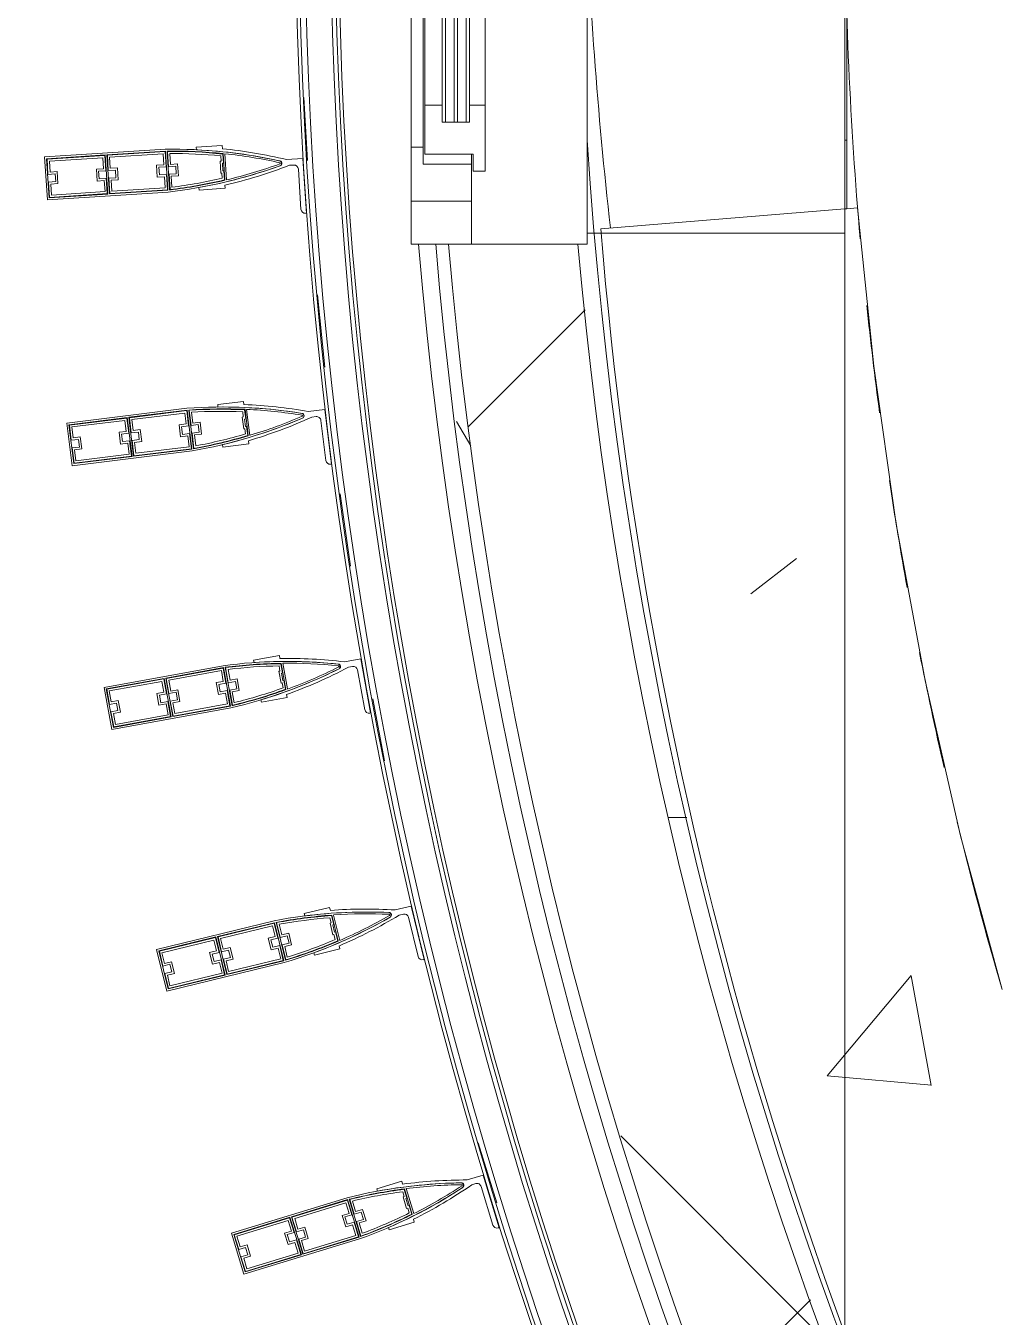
# Model space of a CAD drawing. Header units: millimetres. Extents: x 48966 to 155647, y -43515 to 26217.
# Drawn here: x 56378 to 57515, y -23339 to -21836 of the extents above; entities that cross this region are included whole.
import ezdxf

# ---------------------------------------------------------------- set-up
doc = ezdxf.new("R2010")
doc.units = ezdxf.units.MM
doc.linetypes.add('Осевые', pattern=[6350, 1270, -952.5, 3175, -952.5])
doc.linetypes.add('Сверху', pattern=[793.75, 476.25, -317.5])
for name, color, linetype, lineweight in [('Каркас_Импост', 7, 'Continuous', 9), ('Обобщенные модели', 7, 'Continuous', 9), ('Обобщенные модели-1', 7, 'Continuous', 18), ('Общие ребра', 7, 'Continuous', 9), ('Окна', 7, 'Continuous', 9), ('Окна-2', 7, 'Сверху', 9), ('Оси-2', 7, 'Осевые', 9), ('Остекление', 7, 'Continuous', 9), ('Перекрытия', 7, 'Continuous', 9), ('Стены', 7, 'Continuous', 9), ('Стены-1', 7, 'Continuous', 18), ('Штриховка разреза-1', 7, 'Continuous', 9)]:
    doc.layers.add(name, color=color, linetype=linetype, lineweight=lineweight)
doc.layers.add('Окна-1', color=7, linetype='Continuous', lineweight=9, true_color=0x804000)
pattern_1 = [(0, (0, 0), (812.8, 203.2), [67.056, -542.544, 67.056, -542.544, -3251.2]), (0, (0, 0), (812.8, 203.2), [-1219.2, 67.056, -1152.144, 67.056, -542.544, -1422.4]), (0, (0, 0), (812.8, 203.2), [-3048, 67.056, -339.344, 67.056, -948.944]), (120, (304.8, 101.6), (-582.37636, 602.30545), [67.056, -542.544, 67.056, -542.544, -3251.2]), (120, (304.8, 101.6), (-582.37636, 602.30545), [-1219.2, 67.056, -1152.144, 67.056, -542.544, -1422.4]), (120, (304.8, 101.6), (-582.37636, 602.30545), [-3048, 67.056, -339.344, 67.056, -948.944]), (240, (406.4, 508), (-230.42364, -805.50545), [67.056, -542.544, 67.056, -542.544, -3251.2]), (240, (406.4, 508), (-230.42364, -805.50545), [-1219.2, 67.056, -1152.144, 67.056, -542.544, -1422.4]), (240, (406.4, 508), (-230.42364, -805.50545), [-3048, 67.056, -339.344, 67.056, -948.944])]

# ---------------------------------------------------------------- blocks, each defined once
blk = doc.blocks.new('Обвязочная балка 1 - Обвязочная балка 1-1451838-План 5-го этажа на отм_ _12_600')
at = {"layer": 'Обобщенные модели'}
for p, q in [((56701.4, -21919.7), (56705.8, -21992.9)), ((56717.3, -22149.4), (56725.8, -22233.7)), ((56743.7, -22381), (56755.7, -22465)), ((56782, -22619.4), (56795.3, -22691.8)), ((56904.5, -23136.3), (56926.2, -23206))]:
    blk.add_line(p, q, dxfattribs=at)
for radius, start in [(5146.3, 180.062), (5116.4, 180.0624)]:
    blk.add_arc((61848.8, -21685.3), radius, start, 251.5369, dxfattribs=at)
at = {"layer": 'Обобщенные модели-1'}
for radius, start in [(5157.2, 180.0619), (5153.2, 180.0619), (5111.2, 180.0624), (5107.2, 180.0625)]:
    blk.add_arc((61848.8, -21685.3), radius, start, 251.5369, dxfattribs=at)
blk = doc.blocks.new('Профиль ламели658 - Профиль ламели-1643161-План 5-го этажа на отм_ _12_600')
at = {"layer": 'Обобщенные модели-1'}
for p, q in [((89806.9, 24507.1), (89806.9, 24366.2)), ((89856.9, 24507.1), (89806.9, 24507.1)), ((89809.1, 24436.5), (89809.1, 24504.9)), ((89809.1, 24504.9), (89854.7, 24504.9)), ((89827.4, 24504.4), (89809.6, 24504.4)), ((89809.6, 24504.4), (89809.6, 24437)), ((89812.1, 24439.5), (89812.1, 24501.9)), ((89812.1, 24501.9), (89824.9, 24501.9)), ((89824.9, 24501.9), (89824.9, 24493.5)), ((89827.4, 24496), (89827.4, 24504.4)), ((89854.2, 24504.4), (89836.3, 24504.4)), ((89836.3, 24504.4), (89836.3, 24496)), ((89838.8, 24493.5), (89838.8, 24501.9)), ((89838.8, 24501.9), (89851.7, 24501.9)), ((89851.7, 24501.9), (89851.7, 24439.5)), ((89854.2, 24437), (89854.2, 24504.4)), ((89854.7, 24504.9), (89854.7, 24436.5)), ((89856.9, 24366.2), (89856.9, 24507.1)), ((89824.9, 24493.5), (89838.8, 24493.5)), ((89836.3, 24496), (89827.4, 24496)), ((89809.6, 24437), (89827.4, 24437)), ((89824.9, 24439.5), (89812.1, 24439.5)), ((89838.8, 24447.9), (89824.9, 24447.9)), ((89824.9, 24447.9), (89824.9, 24439.5)), ((89827.4, 24437), (89827.4, 24445.4)), ((89827.4, 24445.4), (89836.3, 24445.4)), ((89836.3, 24445.4), (89836.3, 24437)), ((89836.3, 24437), (89854.2, 24437)), ((89838.8, 24439.5), (89838.8, 24447.9)), ((89851.7, 24439.5), (89838.8, 24439.5)), ((89854.7, 24436.5), (89809.1, 24436.5)), ((89809.1, 24434.6), (89854.7, 24434.6)), ((89809.1, 24366.2), (89809.1, 24434.6)), ((89827.4, 24434.1), (89809.6, 24434.1)), ((89809.6, 24434.1), (89809.6, 24366.7)), ((89812.1, 24369.2), (89812.1, 24431.6)), ((89812.1, 24431.6), (89824.9, 24431.6)), ((89824.9, 24431.6), (89824.9, 24423.2)), ((89824.9, 24423.2), (89838.8, 24423.2)), ((89827.4, 24425.7), (89827.4, 24434.1)), ((89836.3, 24425.7), (89827.4, 24425.7)), ((89854.2, 24434.1), (89836.3, 24434.1)), ((89836.3, 24434.1), (89836.3, 24425.7)), ((89838.8, 24423.2), (89838.8, 24431.6)), ((89838.8, 24431.6), (89851.7, 24431.6)), ((89851.7, 24431.6), (89851.7, 24369.2)), ((89854.2, 24366.7), (89854.2, 24434.1)), ((89854.7, 24434.6), (89854.7, 24366.2)), ((89838.8, 24377.6), (89824.9, 24377.6)), ((89824.9, 24377.6), (89824.9, 24369.2)), ((89838.8, 24369.2), (89838.8, 24377.6)), ((89854.7, 24366.2), (89809.1, 24366.2)), ((89809.1, 24364.3), (89854.6, 24364.3)), ((89809.6, 24366.7), (89827.4, 24366.7)), ((89827.4, 24363.8), (89809.6, 24363.8)), ((89824.9, 24369.2), (89812.1, 24369.2)), ((89827.4, 24366.7), (89827.4, 24375.1)), ((89827.4, 24375.1), (89836.3, 24375.1)), ((89827.4, 24355.4), (89827.4, 24363.8)), ((89836.3, 24375.1), (89836.3, 24366.7)), ((89836.3, 24366.7), (89854.2, 24366.7)), ((89854.2, 24363.8), (89836.3, 24363.8)), ((89836.3, 24363.8), (89836.3, 24355.4)), ((89851.7, 24369.2), (89838.8, 24369.2)), ((89812.2, 24361.3), (89824.9, 24361.3)), ((89824.9, 24361.3), (89824.9, 24352.9)), ((89824.9, 24352.9), (89838.8, 24352.9)), ((89836.3, 24355.4), (89827.4, 24355.4)), ((89838.8, 24352.9), (89838.8, 24361.3)), ((89838.8, 24361.3), (89851.5, 24361.3)), ((89809.8, 24330.1), (89806.9, 24330.1)), ((89806.9, 24330.1), (89806.9, 24299.7)), ((89856.8, 24330.1), (89853.9, 24330.1)), ((89856.8, 24299.7), (89856.8, 24330.1)), ((89824.9, 24302.2), (89818.9, 24302.2)), ((89838.8, 24303.5), (89824.9, 24303.5)), ((89824.9, 24303.5), (89824.9, 24302.2)), ((89838.8, 24302.2), (89838.8, 24303.5)), ((89844.8, 24302.2), (89838.8, 24302.2)), ((89806.9, 24299.7), (89810.5, 24299.7)), ((89847.4, 24299.2), (89816.3, 24299.2)), ((89816.6, 24297.3), (89847.1, 24297.3)), ((89816.8, 24299.7), (89827.4, 24299.7)), ((89827.4, 24299.7), (89827.4, 24301)), ((89827.4, 24301), (89836.3, 24301)), ((89836.3, 24301), (89836.3, 24299.7)), ((89836.3, 24299.7), (89846.9, 24299.7)), ((89853.2, 24299.7), (89856.8, 24299.7)), ((89823.9, 24213.1), (89776.9, 24213.1)), ((89828.9, 24223), (89828.9, 24218.1)), ((89835.9, 24207.1), (89835.9, 24226.3)), ((89771.9, 24208.1), (89771.9, 24207.1)), ((89771.9, 24207.1), (89835.9, 24207.1))]:
    blk.add_line(p, q, dxfattribs=at)
for centre, radius, start, end in [((90380.6, 24394.6), 574.5, 182.8338, 196.2258), ((90380.7, 24394.3), 572.3, 183.0109, 189.5715), ((90380.4, 24395.9), 571.8, 183.2193, 189.6867), ((89283.1, 24394.6), 574.5, 343.7742, 357.1662), ((89283.3, 24395.9), 571.8, 350.3133, 356.7807), ((89283, 24394.3), 572.3, 350.4285, 356.9891), ((90380.5, 24395.6), 569.3, 183.4571, 189.4457), ((89283.2, 24395.6), 569.3, 350.5543, 356.5429), ((90380.6, 24394.6), 574.5, 186.4465, 196.2576), ((89283.1, 24394.6), 574.5, 343.7424, 353.5535), ((90377.1, 24394.6), 574.5, 189.5084, 197.3712), ((90349, 24386.8), 539.8, 189.5428, 196.4344), ((89314.7, 24386.8), 539.8, 343.5656, 350.4572), ((89286.6, 24394.6), 574.5, 342.9661, 350.4916), ((89831.9, 24235.1), 3, 200, 340), ((89831.9, 24234.5), 2.84, 196.2576, 343.7424), ((89831.9, 24234.2), 0.645, 196.4344, 343.5656), ((89776.9, 24208.1), 5, 90, 180), ((89823.9, 24218.1), 5, 270, 0)]:
    blk.add_arc(centre, radius, start, end, dxfattribs=at)
blk = doc.blocks.new('Профиль ламели671 - Профиль ламели-1653248-План 5-го этажа на отм_ _12_600')
at = {"layer": 'Обобщенные модели-1'}
for p, q in [((114616.8, -10340.4), (114514.3, -10437.1)), ((114567, -10390.4), (114616.7, -10343.5)), ((114616.7, -10344.2), (114567.7, -10390.4)), ((114571.2, -10390.5), (114616.6, -10347.7)), ((114616.6, -10347.7), (114625.4, -10357.1)), ((114616.7, -10343.5), (114648, -10376.6)), ((114629, -10357.2), (114616.7, -10344.2)), ((114651.1, -10376.7), (114616.8, -10340.4)), ((114625.4, -10357.1), (114619.3, -10362.8)), ((114619.3, -10362.8), (114628.9, -10372.9)), ((114622.9, -10362.9), (114629, -10357.2)), ((114629, -10369.4), (114622.9, -10362.9)), ((114628.9, -10372.9), (114635, -10367.2)), ((114635.1, -10363.6), (114629, -10369.4)), ((114635, -10367.2), (114643.8, -10376.5)), ((114647.3, -10376.6), (114635.1, -10363.6)), ((114548.7, -10473.4), (114651.1, -10376.7)), ((114648, -10376.6), (114598.3, -10423.6)), ((114598.3, -10422.9), (114647.3, -10376.6)), ((114643.8, -10376.5), (114598.4, -10419.3)), ((114515.9, -10438.7), (114565.6, -10391.7)), ((114565.6, -10392.4), (114516.6, -10438.7)), ((114520.1, -10438.8), (114565.5, -10396)), ((114565.5, -10396), (114574.3, -10405.3)), ((114565.6, -10391.7), (114596.9, -10424.9)), ((114577.8, -10405.4), (114565.6, -10392.4)), ((114598.3, -10423.6), (114567, -10390.4)), ((114567.7, -10390.4), (114579.9, -10403.4)), ((114580, -10399.9), (114571.2, -10390.5)), ((114579.9, -10403.4), (114586, -10397.7)), ((114586.2, -10394.1), (114580, -10399.9)), ((114586, -10397.7), (114592.2, -10404.1)), ((114595.7, -10404.2), (114586.2, -10394.1)), ((114574.3, -10405.3), (114568.2, -10411.1)), ((114568.2, -10411.1), (114577.7, -10421.2)), ((114571.7, -10411.2), (114577.8, -10405.4)), ((114577.8, -10417.6), (114571.7, -10411.2)), ((114583.9, -10411.9), (114577.8, -10417.6)), ((114596.2, -10424.9), (114583.9, -10411.9)), ((114592.2, -10404.1), (114586, -10409.9)), ((114586, -10409.9), (114598.3, -10422.9)), ((114589.6, -10410), (114595.7, -10404.2)), ((114598.4, -10419.3), (114589.6, -10410)), ((114596.9, -10424.9), (114547.1, -10471.8)), ((114547.2, -10471.1), (114596.2, -10424.9)), ((114592.7, -10424.8), (114547.3, -10467.6)), ((114577.7, -10421.2), (114583.8, -10415.4)), ((114583.8, -10415.4), (114592.7, -10424.8)), ((114514.4, -10444.3), (114523.2, -10453.6)), ((114514.5, -10440), (114545.7, -10473.1)), ((114526.7, -10453.7), (114514.5, -10440.7)), ((114547.1, -10471.8), (114515.9, -10438.7)), ((114516.6, -10438.7), (114528.8, -10451.7)), ((114528.9, -10448.1), (114520.1, -10438.8)), ((114535, -10442.4), (114528.9, -10448.1)), ((114544.6, -10452.5), (114535, -10442.4)), ((114523.2, -10453.6), (114517.1, -10459.3)), ((114517.1, -10459.3), (114526.6, -10469.4)), ((114520.6, -10459.4), (114526.7, -10453.7)), ((114526.7, -10465.9), (114520.6, -10459.4)), ((114528.8, -10451.7), (114534.9, -10445.9)), ((114534.9, -10445.9), (114541, -10452.4)), ((114541, -10452.4), (114534.9, -10458.1)), ((114534.9, -10458.1), (114547.2, -10471.1)), ((114538.5, -10458.2), (114544.6, -10452.5)), ((114547.3, -10467.6), (114538.5, -10458.2)), ((114488.1, -10461.9), (114466, -10482.8)), ((114490.1, -10464), (114488.1, -10461.9)), ((114526.6, -10469.4), (114532.7, -10463.7)), ((114532.8, -10460.1), (114526.7, -10465.9)), ((114532.7, -10463.7), (114541.4, -10472.9)), ((114545.1, -10473.1), (114532.8, -10460.1)), ((114466, -10482.8), (114468.5, -10485.4)), ((114493.4, -10512.5), (114472.1, -10489.9)), ((114472.8, -10489.9), (114480.1, -10497.7)), ((114480.2, -10494.1), (114476.1, -10489.7)), ((114471, -10491.5), (114491.8, -10513.6)), ((114480.1, -10497.7), (114481, -10496.8)), ((114481.1, -10493.2), (114480.2, -10494.1)), ((114481, -10496.8), (114487.1, -10503.2)), ((114490.7, -10503.3), (114481.1, -10493.2)), ((114487.1, -10503.2), (114486.2, -10504.1)), ((114486.2, -10504.1), (114493.5, -10511.8)), ((114489.7, -10504.2), (114490.7, -10503.3)), ((114493.9, -10508.6), (114489.7, -10504.2)), ((114500.2, -10519), (114522.4, -10498.2)), ((114522.4, -10498.2), (114520.4, -10496.1)), ((114375.3, -10520.1), (114374.6, -10520.8)), ((114497.8, -10516.4), (114500.2, -10519)), ((114374.6, -10520.8), (114418.5, -10567.4)), ((114414.7, -10554.5), (114382.4, -10520.3)), ((114418.5, -10567.4), (114432.5, -10554.2)), ((114425.4, -10551.3), (114421.7, -10554.7))]:
    blk.add_line(p, q, dxfattribs=at)
for centre, radius, start, end in [((114928.8, -10834.9), 574.5, 136.1738, 149.5658), ((114928.6, -10835.1), 572.3, 136.3509, 142.9115), ((114929.6, -10833.8), 571.8, 136.5593, 143.0267), ((114929.4, -10834.1), 569.3, 136.7971, 142.7857), ((114928.8, -10834.9), 574.5, 139.7865, 149.5976), ((114175.5, -10036.6), 574.5, 297.1142, 310.5062), ((114175.3, -10036.8), 572.3, 303.7685, 310.3291), ((114176.6, -10035.9), 571.8, 303.6533, 310.1207), ((114176.4, -10036.1), 569.3, 303.8943, 309.8829), ((114926.4, -10832.3), 574.5, 142.8484, 150.7112), ((114901.4, -10817.2), 539.8, 142.8828, 149.7744), ((114175.5, -10036.6), 574.5, 297.0824, 306.8935), ((114378.8, -10523.8), 5, 43.34, 133.34), ((114177.9, -10039.2), 574.5, 296.3061, 303.8316), ((114191.6, -10065), 539.8, 296.9056, 303.7972), ((114435.8, -10545.6), 2.84, 149.5976, 297.0824), ((114436.2, -10545.2), 3, 153.34, 293.34), ((114435.5, -10545.8), 0.645, 149.7744, 296.9056), ((114418.3, -10551.1), 5, 223.34, 313.34)]:
    blk.add_arc(centre, radius, start, end, dxfattribs=at)
blk = doc.blocks.new('Профиль ламели675 - Профиль ламели-1653798-План 5-го этажа на отм_ _12_600')
at = {"layer": 'Обобщенные модели-1'}
for p, q in [((114616.8, -10340.4), (114514.3, -10437.1)), ((114567, -10390.4), (114616.7, -10343.5)), ((114616.7, -10344.2), (114567.7, -10390.4)), ((114571.2, -10390.5), (114616.6, -10347.7)), ((114616.6, -10347.7), (114625.4, -10357.1)), ((114616.7, -10343.5), (114648, -10376.6)), ((114629, -10357.2), (114616.7, -10344.2)), ((114651.1, -10376.7), (114616.8, -10340.4)), ((114625.4, -10357.1), (114619.3, -10362.8)), ((114619.3, -10362.8), (114628.9, -10372.9)), ((114622.9, -10362.9), (114629, -10357.2)), ((114629, -10369.4), (114622.9, -10362.9)), ((114628.9, -10372.9), (114635, -10367.2)), ((114635.1, -10363.6), (114629, -10369.4)), ((114635, -10367.2), (114643.8, -10376.5)), ((114647.3, -10376.6), (114635.1, -10363.6)), ((114548.7, -10473.4), (114651.1, -10376.7)), ((114648, -10376.6), (114598.3, -10423.6)), ((114598.3, -10422.9), (114647.3, -10376.6)), ((114643.8, -10376.5), (114598.4, -10419.3)), ((114515.9, -10438.7), (114565.6, -10391.7)), ((114565.6, -10392.4), (114516.6, -10438.7)), ((114520.1, -10438.8), (114565.5, -10396)), ((114565.5, -10396), (114574.3, -10405.3)), ((114565.6, -10391.7), (114596.9, -10424.9)), ((114577.8, -10405.4), (114565.6, -10392.4)), ((114598.3, -10423.6), (114567, -10390.4)), ((114567.7, -10390.4), (114579.9, -10403.4)), ((114580, -10399.9), (114571.2, -10390.5)), ((114579.9, -10403.4), (114586, -10397.7)), ((114586.2, -10394.1), (114580, -10399.9)), ((114586, -10397.7), (114592.2, -10404.1)), ((114595.7, -10404.2), (114586.2, -10394.1)), ((114574.3, -10405.3), (114568.2, -10411.1)), ((114568.2, -10411.1), (114577.7, -10421.2)), ((114571.7, -10411.2), (114577.8, -10405.4)), ((114577.8, -10417.6), (114571.7, -10411.2)), ((114583.9, -10411.9), (114577.8, -10417.6)), ((114596.2, -10424.9), (114583.9, -10411.9)), ((114592.2, -10404.1), (114586, -10409.9)), ((114586, -10409.9), (114598.3, -10422.9)), ((114589.6, -10410), (114595.7, -10404.2)), ((114598.4, -10419.3), (114589.6, -10410)), ((114596.9, -10424.9), (114547.1, -10471.8)), ((114547.2, -10471.1), (114596.2, -10424.9)), ((114592.7, -10424.8), (114547.3, -10467.6)), ((114577.7, -10421.2), (114583.8, -10415.4)), ((114583.8, -10415.4), (114592.7, -10424.8)), ((114514.4, -10444.3), (114523.2, -10453.6)), ((114514.5, -10440), (114545.7, -10473.1)), ((114526.7, -10453.7), (114514.5, -10440.7)), ((114547.1, -10471.8), (114515.9, -10438.7)), ((114516.6, -10438.7), (114528.8, -10451.7)), ((114528.9, -10448.1), (114520.1, -10438.8)), ((114535, -10442.4), (114528.9, -10448.1)), ((114544.6, -10452.5), (114535, -10442.4)), ((114523.2, -10453.6), (114517.1, -10459.3)), ((114517.1, -10459.3), (114526.6, -10469.4)), ((114520.6, -10459.4), (114526.7, -10453.7)), ((114526.7, -10465.9), (114520.6, -10459.4)), ((114528.8, -10451.7), (114534.9, -10445.9)), ((114534.9, -10445.9), (114541, -10452.4)), ((114541, -10452.4), (114534.9, -10458.1)), ((114534.9, -10458.1), (114547.2, -10471.1)), ((114538.5, -10458.2), (114544.6, -10452.5)), ((114547.3, -10467.6), (114538.5, -10458.2)), ((114488.1, -10461.9), (114466, -10482.8)), ((114490.1, -10464), (114488.1, -10461.9)), ((114526.6, -10469.4), (114532.7, -10463.7)), ((114532.8, -10460.1), (114526.7, -10465.9)), ((114532.7, -10463.7), (114541.4, -10472.9)), ((114545.1, -10473.1), (114532.8, -10460.1)), ((114466, -10482.8), (114468.5, -10485.4)), ((114493.4, -10512.5), (114472.1, -10489.9)), ((114472.8, -10489.9), (114480.1, -10497.7)), ((114480.2, -10494.1), (114476.1, -10489.7)), ((114471, -10491.5), (114491.8, -10513.6)), ((114480.1, -10497.7), (114481, -10496.8)), ((114481.1, -10493.2), (114480.2, -10494.1)), ((114481, -10496.8), (114487.1, -10503.2)), ((114490.7, -10503.3), (114481.1, -10493.2)), ((114487.1, -10503.2), (114486.2, -10504.1)), ((114486.2, -10504.1), (114493.5, -10511.8)), ((114489.7, -10504.2), (114490.7, -10503.3)), ((114493.9, -10508.6), (114489.7, -10504.2)), ((114500.2, -10519), (114522.4, -10498.2)), ((114522.4, -10498.2), (114520.4, -10496.1)), ((114375.3, -10520.1), (114374.6, -10520.8)), ((114497.8, -10516.4), (114500.2, -10519)), ((114374.6, -10520.8), (114418.5, -10567.4)), ((114414.7, -10554.5), (114382.4, -10520.3)), ((114418.5, -10567.4), (114432.5, -10554.2)), ((114425.4, -10551.3), (114421.7, -10554.7))]:
    blk.add_line(p, q, dxfattribs=at)
for centre, radius, start, end in [((114928.8, -10834.9), 574.5, 136.1738, 149.5658), ((114928.6, -10835.1), 572.3, 136.3509, 142.9115), ((114929.6, -10833.8), 571.8, 136.5593, 143.0267), ((114929.4, -10834.1), 569.3, 136.7971, 142.7857), ((114928.8, -10834.9), 574.5, 139.7865, 149.5976), ((114175.5, -10036.6), 574.5, 297.1142, 310.5062), ((114175.3, -10036.8), 572.3, 303.7685, 310.3291), ((114176.6, -10035.9), 571.8, 303.6533, 310.1207), ((114176.4, -10036.1), 569.3, 303.8943, 309.8829), ((114926.4, -10832.3), 574.5, 142.8484, 150.7112), ((114901.4, -10817.2), 539.8, 142.8828, 149.7744), ((114175.5, -10036.6), 574.5, 297.0824, 306.8935), ((114378.8, -10523.8), 5, 43.34, 133.34), ((114177.9, -10039.2), 574.5, 296.3061, 303.8316), ((114191.6, -10065), 539.8, 296.9056, 303.7972), ((114435.8, -10545.6), 2.84, 149.5976, 297.0824), ((114436.2, -10545.2), 3, 153.34, 293.34), ((114435.5, -10545.8), 0.645, 149.7744, 296.9056), ((114418.3, -10551.1), 5, 223.34, 313.34)]:
    blk.add_arc(centre, radius, start, end, dxfattribs=at)
blk = doc.blocks.new('Профиль ламели676 - Профиль ламели-1654348-План 5-го этажа на отм_ _12_600')
at = {"layer": 'Обобщенные модели-1'}
for p, q in [((115574, -16549.8), (115461, -16634)), ((115518.7, -16593.8), (115573.6, -16552.9)), ((115573.5, -16553.6), (115519.4, -16593.9)), ((115522.9, -16594.4), (115573, -16557.1)), ((115573, -16557.1), (115580.6, -16567.4)), ((115584.1, -16567.9), (115573.5, -16553.6)), ((115573.6, -16552.9), (115600.8, -16589.5)), ((115603.9, -16589.9), (115574, -16549.8)), ((115580.6, -16567.4), (115573.9, -16572.4)), ((115573.9, -16572.4), (115582.2, -16583.6)), ((115577.4, -16572.9), (115584.1, -16567.9)), ((115582.7, -16580.1), (115577.4, -16572.9)), ((115589.5, -16575), (115582.7, -16580.1)), ((115600.1, -16589.4), (115589.5, -16575)), ((115490.9, -16674.1), (115603.9, -16589.9)), ((115600.8, -16589.5), (115546, -16630.3)), ((115546.1, -16629.6), (115600.1, -16589.4)), ((115596.6, -16588.9), (115546.6, -16626.1)), ((115582.2, -16583.6), (115588.9, -16578.5)), ((115588.9, -16578.5), (115596.6, -16588.9)), ((115462.3, -16635.7), (115517.2, -16594.9)), ((115517.1, -16595.6), (115463, -16635.8)), ((115466.5, -16636.4), (115516.6, -16599.1)), ((115516.6, -16599.1), (115524.3, -16609.4)), ((115527.8, -16609.9), (115517.1, -16595.6)), ((115517.2, -16594.9), (115544.4, -16631.5)), ((115546, -16630.3), (115518.7, -16593.8)), ((115519.4, -16593.9), (115530.1, -16608.2)), ((115530.6, -16604.7), (115522.9, -16594.4)), ((115530.1, -16608.2), (115536.8, -16603.2)), ((115537.3, -16599.7), (115530.6, -16604.7)), ((115536.8, -16603.2), (115542.1, -16610.3)), ((115545.6, -16610.8), (115537.3, -16599.7)), ((115524.3, -16609.4), (115517.5, -16614.4)), ((115517.5, -16614.4), (115525.8, -16625.6)), ((115521, -16614.9), (115527.8, -16609.9)), ((115526.3, -16622.1), (115521, -16614.9)), ((115525.8, -16625.6), (115532.6, -16620.5)), ((115533.1, -16617), (115526.3, -16622.1)), ((115532.6, -16620.5), (115540.2, -16630.8)), ((115543.7, -16631.4), (115533.1, -16617)), ((115542.1, -16610.3), (115535.4, -16615.3)), ((115535.4, -16615.3), (115546.1, -16629.6)), ((115538.9, -16615.8), (115545.6, -16610.8)), ((115546.6, -16626.1), (115538.9, -16615.8)), ((115489.6, -16672.3), (115462.3, -16635.7)), ((115463, -16635.8), (115473.7, -16650.2)), ((115474.2, -16646.7), (115466.5, -16636.4)), ((115544.4, -16631.5), (115489.6, -16672.3)), ((115489.7, -16671.6), (115543.7, -16631.4)), ((115540.2, -16630.8), (115490.2, -16668.1)), ((115460.3, -16641.2), (115467.9, -16651.4)), ((115471.4, -16651.9), (115460.7, -16637.6)), ((115460.9, -16637), (115488, -16673.4)), ((115467.9, -16651.4), (115461.2, -16656.4)), ((115473.7, -16650.2), (115480.4, -16645.1)), ((115481, -16641.6), (115474.2, -16646.7)), ((115480.4, -16645.1), (115485.8, -16652.3)), ((115489.3, -16652.8), (115481, -16641.6)), ((115432.1, -16655.6), (115407.7, -16673.8)), ((115433.8, -16657.9), (115432.1, -16655.6)), ((115461.2, -16656.4), (115469.5, -16667.5)), ((115464.6, -16656.9), (115471.4, -16651.9)), ((115470, -16664.1), (115464.6, -16656.9)), ((115469.5, -16667.5), (115476.2, -16662.5)), ((115476.7, -16659), (115470, -16664.1)), ((115476.2, -16662.5), (115483.8, -16672.7)), ((115487.4, -16673.3), (115476.7, -16659)), ((115485.8, -16652.3), (115479, -16657.3)), ((115479, -16657.3), (115489.7, -16671.6)), ((115482.5, -16657.8), (115489.3, -16652.8)), ((115490.2, -16668.1), (115482.5, -16657.8)), ((115407.7, -16673.8), (115409.9, -16676.7)), ((115431.5, -16706.5), (115413, -16681.6)), ((115413.6, -16681.7), (115420, -16690.2)), ((115420.5, -16686.7), (115416.9, -16681.9)), ((115411.6, -16683), (115429.8, -16707.4)), ((115420, -16690.2), (115421, -16689.4)), ((115421.5, -16685.9), (115420.5, -16686.7)), ((115421, -16689.4), (115426.3, -16696.5)), ((115429.8, -16697.1), (115421.5, -16685.9)), ((115426.3, -16696.5), (115425.3, -16697.3)), ((115437.5, -16713.7), (115461.9, -16695.6)), ((115461.9, -16695.6), (115460.2, -16693.3)), ((115313.3, -16700.4), (115312.5, -16700.9)), ((115312.5, -16700.9), (115350.8, -16752.3)), ((115348.4, -16739.1), (115320.3, -16701.4)), ((115425.3, -16697.3), (115431.6, -16705.8)), ((115428.8, -16697.8), (115429.8, -16697.1)), ((115432.4, -16702.7), (115428.8, -16697.8)), ((115435.4, -16710.8), (115437.5, -16713.7)), ((115350.8, -16752.3), (115366.2, -16740.8)), ((115359.4, -16737.1), (115355.4, -16740.1))]:
    blk.add_line(p, q, dxfattribs=at)
for centre, radius, start, end in [((115826.6, -17077.2), 574.5, 129.5138, 142.9058), ((115826.4, -17077.3), 572.3, 129.6909, 136.2515), ((115827.5, -17076.2), 571.8, 129.8993, 136.3667), ((115827.3, -17076.4), 569.3, 130.1371, 136.1257), ((115826.6, -17077.2), 574.5, 133.1265, 142.9376), ((115824.5, -17074.4), 574.5, 136.1884, 144.0512), ((115170.9, -16196.9), 574.5, 290.4542, 303.8462), ((115170.7, -16197.1), 572.3, 297.1085, 303.6691), ((115172.1, -16196.3), 571.8, 296.9933, 303.4607), ((115171.9, -16196.5), 569.3, 297.2343, 303.2229), ((115801.4, -17056.5), 539.8, 136.2228, 143.1144), ((115170.9, -16196.9), 574.5, 290.4224, 300.2335), ((115316.3, -16704.4), 5, 36.68, 126.68), ((115173, -16199.7), 574.5, 289.6461, 297.1716), ((115183.6, -16227), 539.8, 290.2456, 297.1372), ((115352.4, -16736.1), 5, 216.68, 306.68), ((115370.4, -16732.7), 2.84, 142.9376, 290.4224), ((115370.8, -16732.3), 3, 146.68, 286.68), ((115370.2, -16732.8), 0.645, 143.1144, 290.2456)]:
    blk.add_arc(centre, radius, start, end, dxfattribs=at)
blk = doc.blocks.new('Профиль ламели677 - Профиль ламели-1654898-План 5-го этажа на отм_ _12_600')
at = {"layer": 'Обобщенные модели-1'}
for p, q in [((115574, -16549.8), (115461, -16634)), ((115518.7, -16593.8), (115573.6, -16552.9)), ((115573.5, -16553.6), (115519.4, -16593.9)), ((115522.9, -16594.4), (115573, -16557.1)), ((115573, -16557.1), (115580.6, -16567.4)), ((115584.1, -16567.9), (115573.5, -16553.6)), ((115573.6, -16552.9), (115600.8, -16589.5)), ((115603.9, -16589.9), (115574, -16549.8)), ((115580.6, -16567.4), (115573.9, -16572.4)), ((115573.9, -16572.4), (115582.2, -16583.6)), ((115577.4, -16572.9), (115584.1, -16567.9)), ((115582.7, -16580.1), (115577.4, -16572.9)), ((115589.5, -16575), (115582.7, -16580.1)), ((115600.1, -16589.4), (115589.5, -16575)), ((115490.9, -16674.1), (115603.9, -16589.9)), ((115600.8, -16589.5), (115546, -16630.3)), ((115546.1, -16629.6), (115600.1, -16589.4)), ((115596.6, -16588.9), (115546.6, -16626.1)), ((115582.2, -16583.6), (115588.9, -16578.5)), ((115588.9, -16578.5), (115596.6, -16588.9)), ((115462.3, -16635.7), (115517.2, -16594.9)), ((115517.1, -16595.6), (115463, -16635.8)), ((115466.5, -16636.4), (115516.6, -16599.1)), ((115516.6, -16599.1), (115524.3, -16609.4)), ((115527.8, -16609.9), (115517.1, -16595.6)), ((115517.2, -16594.9), (115544.4, -16631.5)), ((115546, -16630.3), (115518.7, -16593.8)), ((115519.4, -16593.9), (115530.1, -16608.2)), ((115530.6, -16604.7), (115522.9, -16594.4)), ((115530.1, -16608.2), (115536.8, -16603.2)), ((115537.3, -16599.7), (115530.6, -16604.7)), ((115536.8, -16603.2), (115542.1, -16610.3)), ((115545.6, -16610.8), (115537.3, -16599.7)), ((115524.3, -16609.4), (115517.5, -16614.4)), ((115517.5, -16614.4), (115525.8, -16625.6)), ((115521, -16614.9), (115527.8, -16609.9)), ((115526.3, -16622.1), (115521, -16614.9)), ((115525.8, -16625.6), (115532.6, -16620.5)), ((115533.1, -16617), (115526.3, -16622.1)), ((115532.6, -16620.5), (115540.2, -16630.8)), ((115543.7, -16631.4), (115533.1, -16617)), ((115542.1, -16610.3), (115535.4, -16615.3)), ((115535.4, -16615.3), (115546.1, -16629.6)), ((115538.9, -16615.8), (115545.6, -16610.8)), ((115546.6, -16626.1), (115538.9, -16615.8)), ((115489.6, -16672.3), (115462.3, -16635.7)), ((115463, -16635.8), (115473.7, -16650.2)), ((115474.2, -16646.7), (115466.5, -16636.4)), ((115544.4, -16631.5), (115489.6, -16672.3)), ((115489.7, -16671.6), (115543.7, -16631.4)), ((115540.2, -16630.8), (115490.2, -16668.1)), ((115460.3, -16641.2), (115467.9, -16651.4)), ((115471.4, -16651.9), (115460.7, -16637.6)), ((115460.9, -16637), (115488, -16673.4)), ((115467.9, -16651.4), (115461.2, -16656.4)), ((115473.7, -16650.2), (115480.4, -16645.1)), ((115481, -16641.6), (115474.2, -16646.7)), ((115480.4, -16645.1), (115485.8, -16652.3)), ((115489.3, -16652.8), (115481, -16641.6)), ((115432.1, -16655.6), (115407.7, -16673.8)), ((115433.8, -16657.9), (115432.1, -16655.6)), ((115461.2, -16656.4), (115469.5, -16667.5)), ((115464.6, -16656.9), (115471.4, -16651.9)), ((115470, -16664.1), (115464.6, -16656.9)), ((115469.5, -16667.5), (115476.2, -16662.5)), ((115476.7, -16659), (115470, -16664.1)), ((115476.2, -16662.5), (115483.8, -16672.7)), ((115487.4, -16673.3), (115476.7, -16659)), ((115485.8, -16652.3), (115479, -16657.3)), ((115479, -16657.3), (115489.7, -16671.6)), ((115482.5, -16657.8), (115489.3, -16652.8)), ((115490.2, -16668.1), (115482.5, -16657.8)), ((115407.7, -16673.8), (115409.9, -16676.7)), ((115431.5, -16706.5), (115413, -16681.6)), ((115413.6, -16681.7), (115420, -16690.2)), ((115420.5, -16686.7), (115416.9, -16681.9)), ((115411.6, -16683), (115429.8, -16707.4)), ((115420, -16690.2), (115421, -16689.4)), ((115421.5, -16685.9), (115420.5, -16686.7)), ((115421, -16689.4), (115426.3, -16696.5)), ((115429.8, -16697.1), (115421.5, -16685.9)), ((115426.3, -16696.5), (115425.3, -16697.3)), ((115437.5, -16713.7), (115461.9, -16695.6)), ((115461.9, -16695.6), (115460.2, -16693.3)), ((115313.3, -16700.4), (115312.5, -16700.9)), ((115312.5, -16700.9), (115350.8, -16752.3)), ((115348.4, -16739.1), (115320.3, -16701.4)), ((115425.3, -16697.3), (115431.6, -16705.8)), ((115428.8, -16697.8), (115429.8, -16697.1)), ((115432.4, -16702.7), (115428.8, -16697.8)), ((115435.4, -16710.8), (115437.5, -16713.7)), ((115350.8, -16752.3), (115366.2, -16740.8)), ((115359.4, -16737.1), (115355.4, -16740.1))]:
    blk.add_line(p, q, dxfattribs=at)
for centre, radius, start, end in [((115826.6, -17077.2), 574.5, 129.5138, 142.9058), ((115826.4, -17077.3), 572.3, 129.6909, 136.2515), ((115827.5, -17076.2), 571.8, 129.8993, 136.3667), ((115827.3, -17076.4), 569.3, 130.1371, 136.1257), ((115826.6, -17077.2), 574.5, 133.1265, 142.9376), ((115824.5, -17074.4), 574.5, 136.1884, 144.0512), ((115170.9, -16196.9), 574.5, 290.4542, 303.8462), ((115170.7, -16197.1), 572.3, 297.1085, 303.6691), ((115172.1, -16196.3), 571.8, 296.9933, 303.4607), ((115171.9, -16196.5), 569.3, 297.2343, 303.2229), ((115801.4, -17056.5), 539.8, 136.2228, 143.1144), ((115170.9, -16196.9), 574.5, 290.4224, 300.2335), ((115316.3, -16704.4), 5, 36.68, 126.68), ((115173, -16199.7), 574.5, 289.6461, 297.1716), ((115183.6, -16227), 539.8, 290.2456, 297.1372), ((115352.4, -16736.1), 5, 216.68, 306.68), ((115370.4, -16732.7), 2.84, 142.9376, 290.4224), ((115370.8, -16732.3), 3, 146.68, 286.68), ((115370.2, -16732.8), 0.645, 143.1144, 290.2456)]:
    blk.add_arc(centre, radius, start, end, dxfattribs=at)
blk = doc.blocks.new('Окно 2-Распашное - Один переплет с многокамерным стеклопакетом - 30674-99 - ОК-1 1200-1800-V65-План 5-го этажа на отм_ _12_600')
at = {"layer": 'Каркас_Импост'}
for p, q in [((-550, 102.5), (-550, 32.5)), ((-487, 102.5), (-550, 102.5)), ((-487, 88.5), (-487, 102.5)), ((-487, 102.5), (-41, 102.5)), ((-487, 88.5), (-487, 102.5)), ((41, 102.5), (-41, 102.5)), ((-41, 102.5), (-41, 88.5)), ((-41, 88.5), (-41, 102.5)), ((41, 88.5), (41, 102.5)), ((41, 102.5), (487, 102.5)), ((41, 102.5), (41, 88.5)), ((550, 102.5), (487, 102.5)), ((487, 102.5), (487, 88.5)), ((487, 102.5), (487, 88.5)), ((550, 32.5), (550, 102.5)), ((-507, 32.5), (-507, 88.5)), ((-507, 88.5), (-487, 88.5)), ((-21, 88.5), (-507, 88.5)), ((-507, 32.5), (-507, 88.5)), ((-438, 86.5), (-495, 86.5)), ((-495, 86.5), (-495, 30.5)), ((-41, 88.5), (-487, 88.5)), ((-438, 66.5), (-438, 86.5)), ((-90, 86.5), (-438, 86.5)), ((-438, 86.5), (-438, 66.5)), ((-33, 86.5), (-90, 86.5)), ((-90, 86.5), (-90, 66.5)), ((-90, 86.5), (-90, 66.5)), ((-41, 88.5), (-21, 88.5)), ((-33, 30.5), (-33, 86.5)), ((-21, 88.5), (-21, 32.5)), ((-21, 32.5), (-21, 88.5)), ((21, 32.5), (21, 88.5)), ((21, 88.5), (41, 88.5)), ((21, 88.5), (21, 32.5)), ((507, 88.5), (21, 88.5)), ((90, 86.5), (33, 86.5)), ((33, 86.5), (33, 30.5)), ((487, 88.5), (41, 88.5)), ((90, 66.5), (90, 86.5)), ((90, 66.5), (90, 86.5)), ((438, 86.5), (90, 86.5)), ((438, 86.5), (438, 66.5)), ((495, 86.5), (438, 86.5)), ((438, 66.5), (438, 86.5)), ((487, 88.5), (507, 88.5)), ((495, 30.5), (495, 86.5)), ((507, 88.5), (507, 32.5)), ((507, 88.5), (507, 32.5)), ((-458, 34.5), (-458, 66.5)), ((-458, 66.5), (-438, 66.5)), ((-70, 66.5), (-458, 66.5)), ((-458, 66.5), (-458, 34.5)), ((-438, 66.5), (-90, 66.5)), ((-90, 66.5), (-70, 66.5)), ((-70, 66.5), (-70, 34.5)), ((-70, 66.5), (-70, 34.5)), ((70, 34.5), (70, 66.5)), ((70, 66.5), (90, 66.5)), ((458, 66.5), (70, 66.5)), ((70, 34.5), (70, 66.5)), ((90, 66.5), (438, 66.5)), ((438, 66.5), (458, 66.5)), ((458, 66.5), (458, 34.5)), ((458, 34.5), (458, 66.5)), ((-550, 32.5), (-507, 32.5)), ((-495, 30.5), (-515, 30.5)), ((-515, 30.5), (-515, 16.5)), ((-495, 32.5), (-507, 32.5)), ((-438, 34.5), (-458, 34.5)), ((-458, 34.5), (-70, 34.5)), ((-438, 16.5), (-438, 34.5)), ((-90, 34.5), (-438, 34.5)), ((-438, 34.5), (-438, 16.5)), ((-70, 34.5), (-90, 34.5)), ((-90, 34.5), (-90, 16.5)), ((-90, 34.5), (-90, 16.5)), ((-21, 32.5), (-33, 32.5)), ((-13, 30.5), (-33, 30.5)), ((-21, 32.5), (21, 32.5)), ((-13, 16.5), (-13, 30.5)), ((33, 30.5), (13, 30.5)), ((13, 30.5), (13, 16.5)), ((33, 32.5), (21, 32.5)), ((90, 34.5), (70, 34.5)), ((70, 34.5), (458, 34.5)), ((90, 16.5), (90, 34.5)), ((90, 16.5), (90, 34.5)), ((438, 34.5), (90, 34.5)), ((458, 34.5), (438, 34.5)), ((438, 34.5), (438, 16.5)), ((438, 16.5), (438, 34.5)), ((507, 32.5), (495, 32.5)), ((515, 30.5), (495, 30.5)), ((507, 32.5), (550, 32.5)), ((515, 16.5), (515, 30.5)), ((-515, 16.5), (-438, 16.5)), ((-438, 16.5), (-90, 16.5)), ((-90, 16.5), (-13, 16.5)), ((13, 16.5), (90, 16.5)), ((90, 16.5), (438, 16.5)), ((438, 16.5), (515, 16.5))]:
    blk.add_line(p, q, dxfattribs=at)
at = {"layer": 'Окна'}
for p, q in [((-437.6, 102.5), (-487, 102.5)), ((-487, 102.5), (-474.6, 102.5)), ((-53.3, 102.5), (-41, 102.5)), ((53.3, 102.5), (41, 102.5)), ((438.2, 102.5), (487, 102.5)), ((487, 102.5), (474.8, 102.5)), ((-70, 62.5), (-458, 62.5)), ((-458, 52.5), (-458, 62.5)), ((-85, 62.5), (-443, 62.5)), ((-70, 62.5), (-70, 52.5)), ((70, 52.5), (70, 62.5)), ((458, 62.5), (70, 62.5)), ((443, 62.5), (85, 62.5)), ((458, 62.5), (458, 52.5)), ((-458, 52.5), (-70, 52.5)), ((-70, 48.5), (-458, 48.5)), ((-458, 38.5), (-458, 48.5)), ((-443, 52.5), (-85, 52.5)), ((-85, 48.5), (-443, 48.5)), ((-70, 48.5), (-70, 38.5)), ((70, 52.5), (458, 52.5)), ((70, 38.5), (70, 48.5)), ((458, 48.5), (70, 48.5)), ((85, 52.5), (443, 52.5)), ((443, 48.5), (85, 48.5)), ((458, 48.5), (458, 38.5)), ((-458, 38.5), (-70, 38.5)), ((-443, 38.5), (-85, 38.5)), ((70, 38.5), (458, 38.5)), ((85, 38.5), (443, 38.5))]:
    blk.add_line(p, q, dxfattribs=at)
at = {"layer": 'Окна-1'}
for p, q in [((-600, 102.5), (-600, 32.5)), ((-550, 102.5), (-600, 102.5)), ((-550, 32.5), (-550, 102.5)), ((550, 102.5), (-550, 102.5)), ((-550, 32.5), (-550, 102.5)), ((600, 102.5), (550, 102.5)), ((550, 102.5), (550, 32.5)), ((550, 32.5), (550, 102.5)), ((600, 32.5), (600, 102.5)), ((-600, 32.5), (-550, 32.5)), ((-550, 32.5), (-495, 32.5)), ((-33, 32.5), (33, 32.5)), ((495, 32.5), (550, 32.5)), ((550, 32.5), (600, 32.5))]:
    blk.add_line(p, q, dxfattribs=at)
at = {"layer": 'Остекление'}
for p, q in [((-70, 66.5), (-458, 66.5)), ((-458, 66.5), (-458, 62.5)), ((-458, 62.5), (-70, 62.5)), ((-70, 62.5), (-70, 66.5)), ((70, 66.5), (70, 62.5)), ((458, 66.5), (70, 66.5)), ((70, 62.5), (458, 62.5)), ((458, 62.5), (458, 66.5)), ((-70, 52.5), (-458, 52.5)), ((-458, 52.5), (-458, 48.5)), ((-458, 48.5), (-70, 48.5)), ((-70, 48.5), (-70, 52.5)), ((70, 52.5), (70, 48.5)), ((458, 52.5), (70, 52.5)), ((70, 48.5), (458, 48.5)), ((458, 48.5), (458, 52.5)), ((-70, 38.5), (-458, 38.5)), ((-458, 38.5), (-458, 34.5)), ((-458, 34.5), (-70, 34.5)), ((-70, 34.5), (-70, 38.5)), ((70, 38.5), (70, 34.5)), ((458, 38.5), (70, 38.5)), ((70, 34.5), (458, 34.5)), ((458, 34.5), (458, 38.5))]:
    blk.add_line(p, q, dxfattribs=at)
blk = doc.blocks.new('M_Окно-Квадратный проем - 1200 x 1800 mm-1791807-План 5-го этажа на отм_ _12_600')
at = {"layer": 'Окна'}
for p, q in [((-608.2, -150), (-608.2, 150)), ((591.8, 150), (591.8, -150))]:
    blk.add_line(p, q, dxfattribs=at)
at = {"layer": 'Окна-2'}
for p, q in [((-608.2, 150), (591.8, 150)), ((591.8, -150), (-608.2, -150))]:
    blk.add_line(p, q, dxfattribs=at)

msp = doc.modelspace()

# ---------------------------------------------------------------- hatches: boundary and pattern name
at = {"layer": 'Штриховка разреза-1'}
h = msp.add_hatch(dxfattribs=at)
h.set_pattern_fill('FP_8', color=256, style=0, pattern_type=2)
h.set_pattern_definition(pattern_1)
h.paths.add_polyline_path([(60223.5, -26263.3), (60230.4, -26244.5), (59999.5, -26153.9), (59773.6, -26051.7), (59553.2, -25938.1), (59300.8, -25788.6), (59131.2, -25678.1), (59117.8, -25693.1), (59326.7, -25829.4), (59542.3, -25954.9), (59764, -26069.2), (59991.3, -26172.1)], flags=0)
h.paths.add_polyline_path([(58220.8, -24896), (58234.2, -24881), (58076, -24691.6), (57927.7, -24494.4), (57789.6, -24289.9), (57662, -24078.8), (57545.2, -23861.4), (57424.2, -23601), (57345.4, -23410.4), (57262.9, -23177.9), (57192.3, -22941.5), (57133.7, -22701.8), (57087.3, -22459.5), (57053.3, -22215.1), (57031.6, -21969.3), (57031.6, -22090.5), (57020.7, -22090.5), (57047.2, -22327.7), (57085.3, -22563.4), (57134.8, -22796.8), (57204.1, -23054.1), (57267.7, -23255.2), (57350.8, -23478.9), (57444.7, -23698.4), (57549.1, -23913), (57679.7, -24147.9), (57788.8, -24325.7), (57923.5, -24522.7), (58067.6, -24713)], flags=0)
h = msp.add_hatch(dxfattribs=at)
h.set_pattern_fill('FP_7', color=256, style=0, pattern_type=2)
h.set_pattern_definition([(50, (0, 0), (1457.472, -127.512), [152.4, -1676.4]), (355, (0, 0), (-281.942, 1528.454), [121.92, -1341.12]), (100.451, (121.5, -10.6), (1175.54, 1400.933), [129.52, -1424.72]), (46.184, (0, 406.4), (2168.63, -336.34), [228.6, -2514.6]), (96.636, (180.7, 378.4), (1899.22, 1979.42), [194.28, -2137.08]), (351.184, (0, 406.4), (1899.24, 1979.4), [182.88, -2011.68]), (21, (203.2, 304.8), (1212.915, -818.121), [152.4, -1676.4]), (326, (203.2, 304.8), (494.417, 1473.504), [121.92, -1341.12]), (71.451, (304.3, 236.6), (1707.337, 655.37), [129.52, -1424.72]), (37.5, (0, 0), (24.7094, 676.4402), [67.056, -1257.808, 67.056, -1294.384, -1346.2]), (37.5, (0, 0), (24.7094, 676.4402), [-2686.304, 67.056, -1279.144]), (7.5, (0, 0), (534.558, 801.444), [67.056, -709.168, 67.056, -1227.328, -513.08]), (7.5, (0, 0), (534.558, 801.444), [-2070.608, 67.056, -446.024]), (327.5, (-453.14, 0), (1084.7275, -45.831), [67.056, -440.944, 67.056, -1517.904, -2103.12]), (327.5, (-453.14, 0), (1084.7275, -45.831), [-2092.96, 67.056, -2036.064]), (317.5, (-656.3, 0), (1185.035, 203.414), [67.056, -593.344, 67.056, -985.52, -1493.52]), (317.5, (-656.3, 0), (1185.035, 203.414), [-1712.976, 67.056, -1426.464])])
h.paths.add_polyline_path([(57637.9, -24026), (57900.2, -23880.5), (57818.7, -23726.5), (57743.1, -23569.6), (57673.6, -23409.8), (57610.3, -23247.5), (57533.5, -23020.4), (57514.7, -22957.9), (57466.2, -22779), (57418.4, -22562.3), (57391.3, -22416.1), (57365.1, -22232.6), (57346.4, -22048.3), (57047.3, -22072.5), (57071.1, -22299.7), (57105.7, -22525.5), (57158.6, -22780.6), (57206.5, -22971), (57272.6, -23189.7), (57349, -23405), (57435.5, -23616.5), (57531.8, -23823.6), (57558.5, -23874.5)], flags=0)
h = msp.add_hatch(dxfattribs=at)
h.set_pattern_fill('FP_8', color=256, style=0, pattern_type=2)
h.set_pattern_definition(pattern_1)
h.paths.add_polyline_path([(60167.2, -26418.3), (60172.3, -26404.2), (59969.7, -26325.6), (59770.6, -26238.3), (59575.5, -26142.6), (59384.7, -26038.5), (59198.5, -25926.2), (59017.4, -25806.1), (59007.4, -25817.4), (59189.3, -25938.1), (59396.7, -26062.1), (59567.8, -26155.5), (59763.7, -26251.7), (59963.7, -26339.4), (60125.4, -26402.1)], flags=0)
h.paths.add_polyline_path([(58110.4, -25020.3), (58120.4, -25009), (57960.3, -24819), (57809.7, -24621.4), (57669, -24416.7), (57538.6, -24205.2), (57418.4, -23986.7), (57309.9, -23764.3), (57212, -23536), (57125.6, -23303.1), (57047.5, -23054.1), (56978, -22780.6), (56936.3, -22582.8), (56897.2, -22337.5), (56870.1, -22090.5), (56855, -22090.5), (56882.1, -22338.5), (56921.4, -22584.8), (56972.8, -22828.8), (57036.2, -23070), (57118.7, -23327.5), (57198.2, -23541.7), (57296.4, -23770.9), (57418.4, -24017.9), (57526.1, -24213.5), (57657.1, -24425.8), (57798.3, -24631.3), (57949.5, -24829.6), (58098, -25005.6)], flags=0)
h = msp.add_hatch(dxfattribs=at)
h.set_pattern_fill('FP_9', color=256, style=0, pattern_type=2)
h.set_pattern_definition([(45, (0, 0), (-707.107, 707.107), []), (135, (0, 0), (-707.107, -707.107), [])])
h.paths.add_polyline_path([(60172.3, -26404.2), (60223.5, -26263.3), (59991.3, -26172.1), (59750.2, -26062.1), (59542.3, -25954.9), (59326.7, -25829.4), (59117.8, -25693.1), (59017.4, -25806.1), (59198.5, -25926.2), (59428, -26062.1), (59575.5, -26142.6), (59770.6, -26238.3), (59995.2, -26335.5), (60125.4, -26386.1)], flags=0)
h.paths.add_polyline_path([(58120.4, -25009), (58220.8, -24896), (58053.8, -24694.8), (57923.5, -24522.7), (57788.8, -24325.7), (57663.9, -24122.3), (57530.4, -23874.5), (57444.7, -23698.4), (57350.8, -23478.9), (57267.7, -23255.2), (57195.7, -23027.6), (57131.4, -22780.6), (57085.3, -22563.4), (57047.2, -22327.7), (57020.7, -22090.5), (56870.1, -22090.5), (56897.2, -22337.5), (56936.3, -22582.8), (56987.6, -22825.9), (57050.7, -23066.2), (57134.7, -23327.5), (57212, -23536), (57309.9, -23764.3), (57418.8, -23987.6), (57538.6, -24205.2), (57672.3, -24421.4), (57834.8, -24654.4), (57960.3, -24819), (58098, -24982.4)], flags=0)

# ---------------------------------------------------------------- linework, layer by layer
at = {"layer": 'Общие ребра'}
for p, q in [((57333.6, -22049.3), (57331.6, -22049.5)), ((57331.6, -22049.5), (57333.6, -22049.3))]:
    msp.add_line(p, q, dxfattribs=at)
for radius, start, end in [(5057.4, 184.8256, 221.5617), (5042.4, 184.84, 221.5414), (4892.4, 184.9888, 221.3308)]:
    msp.add_arc((61894.5, -21665.1), radius, start, end, dxfattribs=at)
at = {"layer": 'Оси-2'}
msp.add_line((57331.6, 25417.1), (57331.6, -41737.8), dxfattribs=at)
at = {"layer": 'Перекрытия'}
for start, end in [(180, 185.0816), (186.0657, 187.6559), (188.6644, 190.2623), (191.2354, 192.9654), (193.7934, 196.3441)]:
    msp.add_arc((61861.6, -21683.1), 4530, start, end, dxfattribs=at)
at = {"layer": 'Стены'}
for p, q in [((57331.6, -21969.3), (57331.6, -20877.6)), ((57333.6, -20877.6), (57333.6, -21969.3)), ((57331.6, -21969.3), (57333.6, -21969.3))]:
    msp.add_line(p, q, dxfattribs=at)
msp.add_arc((62078.9, -21502.7), 5052.5, 181.8963, 186.4648, dxfattribs=at)
at = {"layer": 'Стены-1'}
for p, q in [((57031.6, -21969.3), (57031.6, -22090.5)), ((57331.6, -21969.3), (57331.6, -22049.5)), ((57333.6, -21969.3), (57331.6, -21969.3)), ((57333.6, -22049.3), (57333.6, -21969.3)), ((57331.6, -22049.5), (57047.3, -22072.5)), ((57346.4, -22048.3), (57333.6, -22049.3)), ((57031.6, -22090.5), (56835, -22090.5))]:
    msp.add_line(p, q, dxfattribs=at)
at = {"layer": 'Стены-1', "flags": 128}
msp.add_lwpolyline([(57514.7, -22957.9), (57466.2, -22779), (57425, -22598.3), (57391.3, -22416.1), (57365.1, -22232.6), (57346.4, -22048.3)], dxfattribs=at)
at = {"layer": 'Стены-1'}
for centre, radius, start, end in [((61894.5, -21665.1), 4872.4, 183.5798, 221.3017), ((61861.6, -21683.1), 4830, 184.6236, 209.0169), ((61894.5, -21665.1), 5077.4, 184.8066, 221.5887)]:
    msp.add_arc(centre, radius, start, end, dxfattribs=at)

# ---------------------------------------------------------------- block references
at = {"layer": 'Обобщенные модели'}
msp.add_blockref('Обвязочная балка 1 - Обвязочная балка 1-1451838-План 5-го этажа на отм_ _12_600', (0, 0), dxfattribs=at)
for name, p, rotation in [('Профиль ламели677 - Профиль ламели-1654898-План 5-го этажа на отм_ _12_600', (144317.7, -98864.8), 146.9999999999675), ('Профиль ламели676 - Профиль ламели-1654348-План 5-го этажа на отм_ _12_600', (148660.6, -93937.8), 150.3299999999938), ('Профиль ламели675 - Профиль ламели-1653798-План 5-го этажа на отм_ _12_600', (146971.9, -93752.4), 146.9999999999675), ('Профиль ламели671 - Профиль ламели-1653248-План 5-го этажа на отм_ _12_600', (151012.8, -88680.2), 150.3299999999938), ('Профиль ламели658 - Профиль ламели-1643161-План 5-го этажа на отм_ _12_600', (106325, -102006.9), 106.9999999999462)]:
    msp.add_blockref(name, p, dxfattribs=dict(at, rotation=rotation))
at = {"layer": 'Окна'}
for name, p, rotation in [('M_Окно-Квадратный проем - 1200 x 1800 mm-1791807-План 5-го этажа на отм_ _12_600', (57181.6, -21469.4), 90), ('Окно 2-Распашное - Один переплет с многокамерным стеклопакетом - 30674-99 - ОК-1 1200-1800-V65-План 5-го этажа на отм_ _12_600', (56929.1, -21490.5), 89.99999999999991)]:
    msp.add_blockref(name, p, dxfattribs=dict(at, rotation=rotation))

doc.saveas('drawing.dxf')
